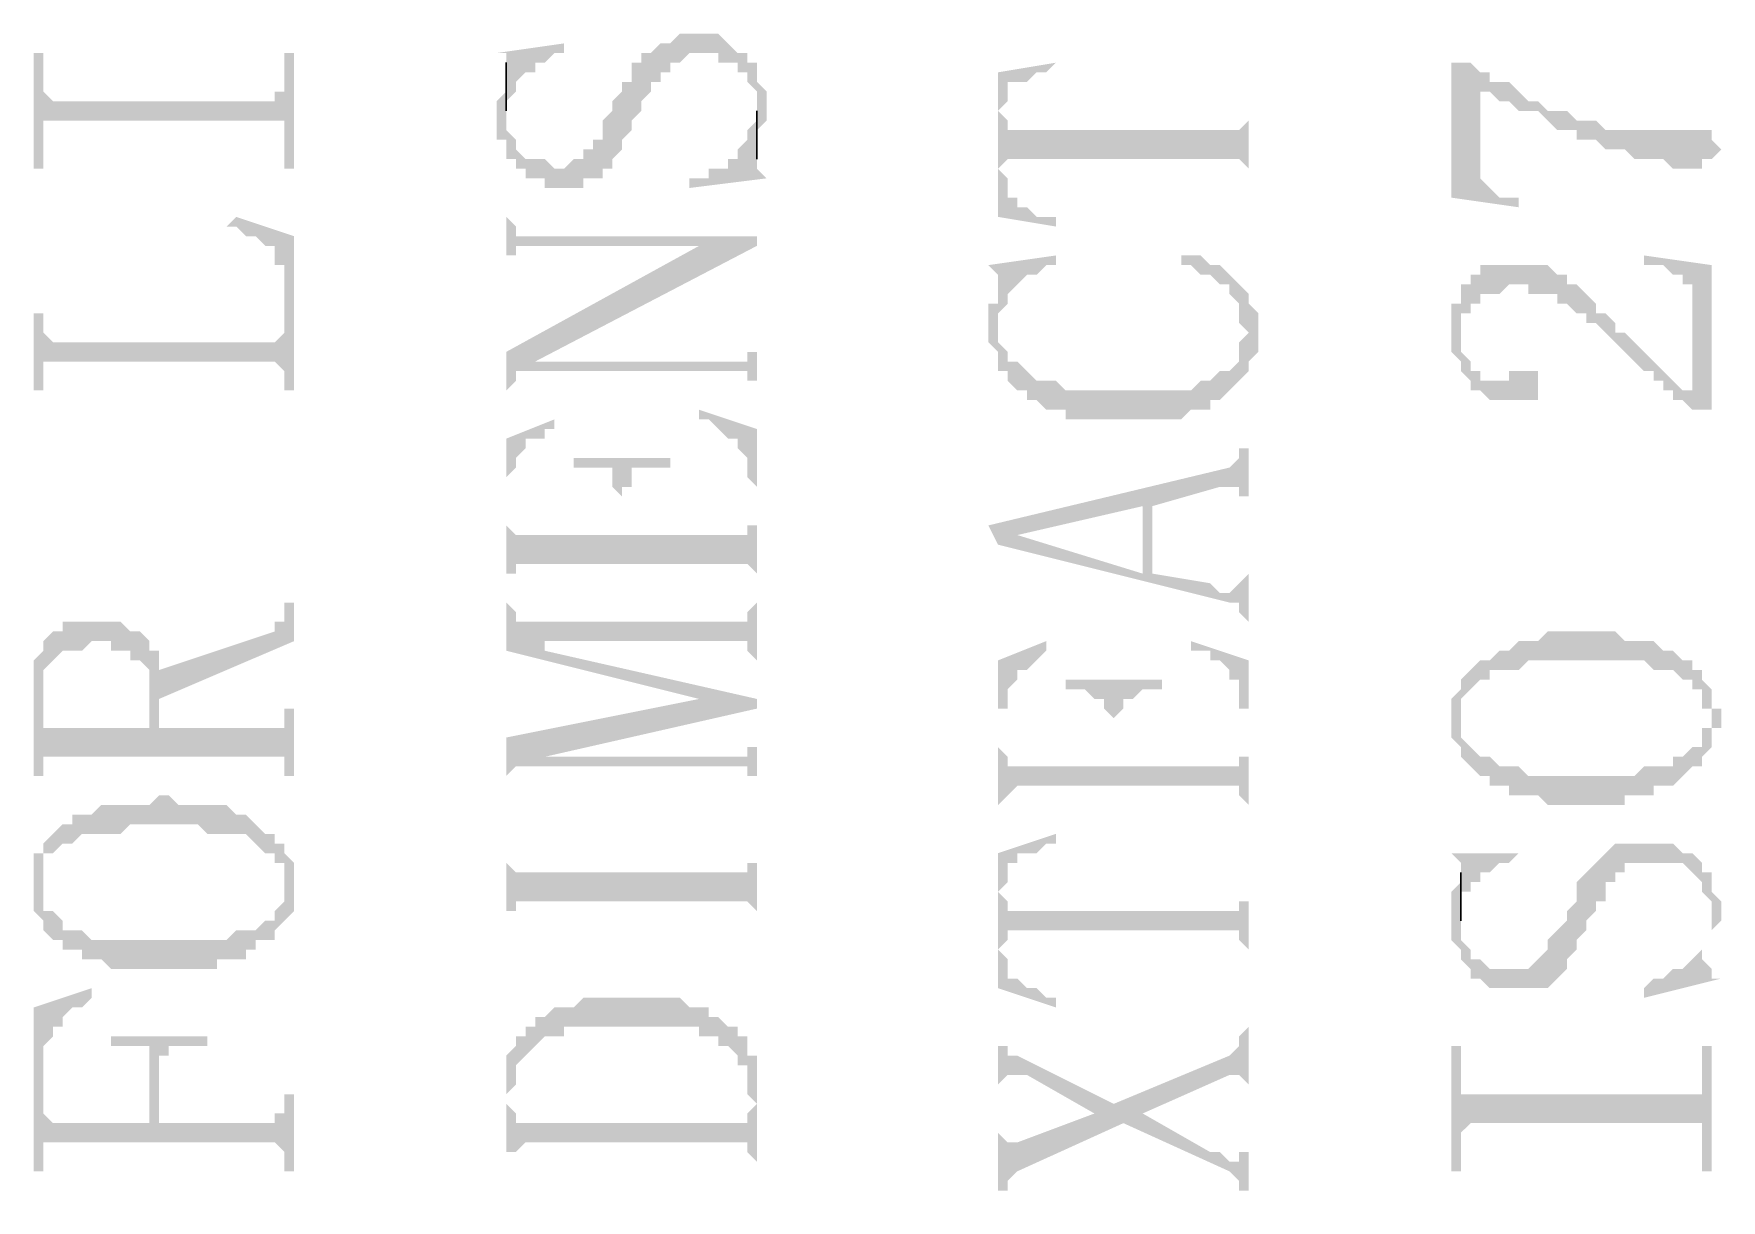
# Model space of a CAD drawing. Header units: millimetres. Extents: x 1167 to 2269, y 1197 to 1555.
# Drawn here: x 1419.5 to 1427.4, y 1274.45 to 1279.91 of the extents above; entities that cross this region are included whole.
import ezdxf

# ---------------------------------------------------------------- set-up
doc = ezdxf.new("R2010")
doc.units = ezdxf.units.MM

msp = doc.modelspace()

# ---------------------------------------------------------------- hatches: boundary and pattern name
at = {"transparency": 33554559}
for points in [[(1421.66962, 1279.54691), (1421.66962, 1279.41151), (1421.71475, 1279.41151), (1421.71475, 1279.32124), (1421.75988, 1279.32124), (1421.75988, 1279.27611), (1421.80502, 1279.27611), (1421.80502, 1279.23098), (1421.89528, 1279.23098), (1421.89528, 1279.18585), (1422.07581, 1279.18585), (1422.07581, 1279.23098), (1422.16607, 1279.23098), (1422.16607, 1279.27611), (1422.21121, 1279.27611), (1422.21121, 1279.32124), (1422.21121, 1279.32124), (1422.25634, 1279.36638), (1422.25634, 1279.41151), (1422.30147, 1279.45664), (1422.30147, 1279.50177), (1422.3466, 1279.54691), (1422.3466, 1279.59204), (1422.39173, 1279.63717), (1422.39173, 1279.6823), (1422.43687, 1279.6823), (1422.43687, 1279.72743), (1422.482, 1279.72743), (1422.482, 1279.77257), (1422.52713, 1279.77257), (1422.57226, 1279.8177), (1422.70766, 1279.8177), (1422.70766, 1279.77257), (1422.79792, 1279.77257), (1422.79792, 1279.72743), (1422.84306, 1279.72743), (1422.84306, 1279.6823), (1422.84306, 1279.6823), (1422.88819, 1279.63717), (1422.88819, 1279.36638), (1422.88819, 1279.45664), (1422.93332, 1279.50177), (1422.93332, 1279.54691), (1422.93332, 1279.63717), (1422.88819, 1279.6823), (1422.88819, 1279.72743), (1422.88819, 1279.77257), (1422.84306, 1279.77257), (1422.84306, 1279.8177), (1422.79792, 1279.8177), (1422.75279, 1279.86283), (1422.75279, 1279.86283), (1422.70766, 1279.90796), (1422.52713, 1279.90796), (1422.482, 1279.86283), (1422.43687, 1279.86283), (1422.39173, 1279.8177), (1422.3466, 1279.8177), (1422.3466, 1279.77257), (1422.30147, 1279.77257), (1422.30147, 1279.6823), (1422.25634, 1279.6823), (1422.25634, 1279.63717), (1422.21121, 1279.59204), (1422.21121, 1279.54691), (1422.16607, 1279.50177), (1422.16607, 1279.41151), (1422.12094, 1279.41151), (1422.12094, 1279.36638), (1422.07581, 1279.36638), (1422.07581, 1279.32124), (1422.03068, 1279.32124), (1421.98555, 1279.27611), (1421.94041, 1279.27611), (1421.89528, 1279.32124), (1421.80502, 1279.32124), (1421.75988, 1279.36638), (1421.75988, 1279.41151), (1421.71475, 1279.45664), (1421.71475, 1279.72743), (1421.71475, 1279.63717), (1421.66962, 1279.59204), (1421.66962, 1279.59204)], [(1419.50328, 1279.8177), (1419.50328, 1279.27611), (1419.54841, 1279.27611), (1419.54841, 1279.50177), (1420.67671, 1279.50177), (1420.67671, 1279.27611), (1420.72184, 1279.27611), (1420.72184, 1279.8177), (1420.67671, 1279.8177), (1420.67671, 1279.6823), (1420.67671, 1279.63717), (1420.63158, 1279.63717), (1420.63158, 1279.59204), (1419.59354, 1279.59204), (1419.54841, 1279.63717), (1419.54841, 1279.8177)], [(1421.66962, 1279.8177), (1421.71475, 1279.8177), (1421.71475, 1279.77257), (1421.71475, 1279.59204), (1421.75988, 1279.63717), (1421.75988, 1279.6823), (1421.75988, 1279.6823), (1421.80502, 1279.72743), (1421.85015, 1279.72743), (1421.85015, 1279.77257), (1421.89528, 1279.77257), (1421.94041, 1279.8177), (1421.98555, 1279.8177), (1421.98555, 1279.86283)], [(1424.01649, 1279.72743), (1424.01649, 1279.54691), (1424.01649, 1279.54691), (1424.06163, 1279.59204), (1424.06163, 1279.63717), (1424.06163, 1279.6823), (1424.15189, 1279.6823), (1424.19702, 1279.72743), (1424.24215, 1279.72743), (1424.28729, 1279.77257), (1424.28729, 1279.77257)], [(1426.13771, 1279.77257), (1426.13771, 1279.14072), (1426.45363, 1279.09558), (1426.45363, 1279.14072), (1426.36337, 1279.14072), (1426.31823, 1279.18585), (1426.31823, 1279.18585), (1426.2731, 1279.23098), (1426.2731, 1279.6823), (1426.22797, 1279.77257), (1426.18284, 1279.77257)], [(1426.22797, 1279.77257), (1426.2731, 1279.6823), (1426.2731, 1279.63717), (1426.31823, 1279.63717), (1426.36337, 1279.59204), (1426.4085, 1279.59204), (1426.45363, 1279.54691), (1426.54389, 1279.54691), (1426.58903, 1279.50177), (1426.58903, 1279.50177), (1426.63416, 1279.45664), (1426.72442, 1279.45664), (1426.72442, 1279.41151), (1426.81469, 1279.41151), (1426.85982, 1279.36638), (1426.95008, 1279.36638), (1426.99522, 1279.32124), (1427.13061, 1279.32124), (1427.17575, 1279.27611), (1427.31114, 1279.27611), (1427.31114, 1279.32124), (1427.35627, 1279.32124), (1427.40141, 1279.36638), (1427.35627, 1279.41151), (1427.35627, 1279.45664), (1426.85982, 1279.45664), (1426.81469, 1279.50177), (1426.72442, 1279.50177), (1426.67929, 1279.54691), (1426.58903, 1279.54691), (1426.54389, 1279.59204), (1426.49876, 1279.59204), (1426.45363, 1279.63717), (1426.45363, 1279.63717), (1426.4085, 1279.6823), (1426.31823, 1279.6823), (1426.31823, 1279.72743), (1426.2731, 1279.72743)], [(1424.01649, 1279.72743), (1424.01649, 1279.05045), (1424.28729, 1279.00532), (1424.28729, 1279.05045), (1424.19702, 1279.05045), (1424.15189, 1279.09558), (1424.10676, 1279.09558), (1424.10676, 1279.14072), (1424.06163, 1279.14072), (1424.06163, 1279.23098), (1424.01649, 1279.27611), (1424.01649, 1279.54691)], [(1424.01649, 1279.54691), (1424.01649, 1279.27611), (1424.06163, 1279.32124), (1425.1448, 1279.32124), (1425.18993, 1279.27611), (1425.18993, 1279.18585), (1425.18993, 1279.59204), (1425.18993, 1279.50177), (1425.18993, 1279.50177), (1425.1448, 1279.45664), (1424.06163, 1279.45664), (1424.06163, 1279.50177)], [(1422.57226, 1279.23098), (1422.57226, 1279.18585), (1422.93332, 1279.23098), (1422.88819, 1279.27611), (1422.88819, 1279.50177), (1422.84306, 1279.45664), (1422.84306, 1279.41151), (1422.84306, 1279.41151), (1422.79792, 1279.36638), (1422.79792, 1279.32124), (1422.75279, 1279.32124), (1422.75279, 1279.27611), (1422.66253, 1279.27611), (1422.66253, 1279.23098), (1422.6174, 1279.23098)], [(1420.40592, 1279.00532), (1420.45105, 1279.00532), (1420.49618, 1278.96019), (1420.54132, 1278.96019), (1420.58645, 1278.91506), (1420.63158, 1278.91506), (1420.63158, 1278.82479), (1420.67671, 1278.82479), (1420.67671, 1278.23807), (1420.72184, 1278.23807), (1420.72184, 1278.96019), (1420.45105, 1279.05045)], [(1421.71475, 1279.09558), (1421.71475, 1278.77966), (1421.71475, 1278.86992), (1421.75988, 1278.86992), (1421.75988, 1278.91506), (1422.88819, 1278.91506), (1422.88819, 1278.96019), (1421.75988, 1278.96019), (1421.75988, 1279.00532), (1421.75988, 1279.00532), (1421.71475, 1279.05045)], [(1421.71475, 1278.4186), (1421.71475, 1278.19294), (1421.71475, 1278.23807), (1421.75988, 1278.2832), (1421.75988, 1278.32834), (1421.80502, 1278.32834), (1421.85015, 1278.37347), (1422.88819, 1278.91506), (1422.6174, 1278.91506)], [(1423.97136, 1278.82479), (1423.97136, 1278.82479), (1424.01649, 1278.77966), (1424.01649, 1278.37347), (1424.01649, 1278.59913), (1424.06163, 1278.64426), (1424.06163, 1278.68939), (1424.06163, 1278.68939), (1424.10676, 1278.73453), (1424.10676, 1278.73453), (1424.15189, 1278.77966), (1424.19702, 1278.77966), (1424.24215, 1278.82479), (1424.28729, 1278.82479), (1424.28729, 1278.86992)], [(1424.874, 1278.82479), (1424.91914, 1278.82479), (1424.96427, 1278.77966), (1425.0094, 1278.77966), (1425.05453, 1278.73453), (1425.09967, 1278.73453), (1425.09967, 1278.68939), (1425.1448, 1278.64426), (1425.1448, 1278.554), (1425.18993, 1278.50887), (1425.18993, 1278.68939), (1425.1448, 1278.73453), (1425.1448, 1278.73453), (1425.09967, 1278.77966), (1425.09967, 1278.77966), (1425.05453, 1278.82479), (1425.0094, 1278.82479), (1424.96427, 1278.86992), (1424.874, 1278.86992)], [(1427.04035, 1278.86992), (1427.04035, 1278.82479), (1427.13061, 1278.82479), (1427.17575, 1278.77966), (1427.22088, 1278.77966), (1427.22088, 1278.73453), (1427.26601, 1278.73453), (1427.26601, 1278.14781), (1427.35627, 1278.14781), (1427.35627, 1278.82479)], [(1426.13771, 1278.50887), (1426.13771, 1278.46373), (1426.13771, 1278.4186), (1426.18284, 1278.37347), (1426.18284, 1278.32834), (1426.18284, 1278.50887), (1426.18284, 1278.59913), (1426.22797, 1278.59913), (1426.22797, 1278.64426), (1426.2731, 1278.64426), (1426.2731, 1278.68939), (1426.36337, 1278.68939), (1426.4085, 1278.73453), (1426.49876, 1278.73453), (1426.49876, 1278.68939), (1426.63416, 1278.68939), (1426.63416, 1278.64426), (1426.67929, 1278.64426), (1426.72442, 1278.59913), (1426.76956, 1278.59913), (1426.76956, 1278.554), (1426.81469, 1278.554), (1426.85982, 1278.50887), (1426.85982, 1278.50887), (1426.90495, 1278.46373), (1426.95008, 1278.4186), (1426.95008, 1278.4186), (1426.99522, 1278.37347), (1426.99522, 1278.37347), (1427.04035, 1278.32834), (1427.08548, 1278.32834), (1427.08548, 1278.2832), (1427.13061, 1278.2832), (1427.13061, 1278.23807), (1427.17575, 1278.23807), (1427.17575, 1278.19294), (1427.22088, 1278.19294), (1427.26601, 1278.14781), (1427.26601, 1278.23807), (1427.22088, 1278.23807), (1427.17575, 1278.2832), (1427.17575, 1278.2832), (1427.13061, 1278.32834), (1427.08548, 1278.37347), (1427.08548, 1278.37347), (1427.04035, 1278.4186), (1427.04035, 1278.4186), (1426.99522, 1278.46373), (1426.99522, 1278.46373), (1426.95008, 1278.50887), (1426.90495, 1278.50887), (1426.90495, 1278.554), (1426.85982, 1278.59913), (1426.81469, 1278.59913), (1426.81469, 1278.64426), (1426.76956, 1278.68939), (1426.76956, 1278.68939), (1426.72442, 1278.73453), (1426.67929, 1278.73453), (1426.67929, 1278.77966), (1426.63416, 1278.77966), (1426.58903, 1278.82479), (1426.2731, 1278.82479), (1426.2731, 1278.77966), (1426.22797, 1278.77966), (1426.22797, 1278.73453), (1426.18284, 1278.73453), (1426.18284, 1278.64426), (1426.13771, 1278.64426), (1426.13771, 1278.554)], [(1423.97136, 1278.554), (1423.97136, 1278.46373), (1424.01649, 1278.4186), (1424.01649, 1278.37347), (1424.01649, 1278.73453), (1424.01649, 1278.64426), (1423.97136, 1278.64426), (1423.97136, 1278.59913)], [(1424.01649, 1278.37347), (1424.01649, 1278.32834), (1424.06163, 1278.32834), (1424.06163, 1278.2832), (1424.10676, 1278.23807), (1424.15189, 1278.23807), (1424.15189, 1278.19294), (1424.19702, 1278.19294), (1424.24215, 1278.14781), (1424.33242, 1278.14781), (1424.33242, 1278.10268), (1424.874, 1278.10268), (1424.91914, 1278.14781), (1425.0094, 1278.14781), (1425.0094, 1278.19294), (1425.05453, 1278.19294), (1425.09967, 1278.23807), (1425.09967, 1278.23807), (1425.1448, 1278.2832), (1425.1448, 1278.2832), (1425.18993, 1278.32834), (1425.18993, 1278.37347), (1425.23506, 1278.4186), (1425.23506, 1278.46373), (1425.23506, 1278.50887), (1425.23506, 1278.59913), (1425.18993, 1278.64426), (1425.18993, 1278.68939), (1425.18993, 1278.50887), (1425.18993, 1278.50887), (1425.1448, 1278.46373), (1425.1448, 1278.4186), (1425.1448, 1278.37347), (1425.09967, 1278.32834), (1425.05453, 1278.32834), (1425.0094, 1278.2832), (1424.96427, 1278.2832), (1424.91914, 1278.23807), (1424.33242, 1278.23807), (1424.28729, 1278.2832), (1424.19702, 1278.2832), (1424.15189, 1278.32834), (1424.15189, 1278.32834), (1424.10676, 1278.37347), (1424.06163, 1278.37347), (1424.06163, 1278.4186), (1424.06163, 1278.4186), (1424.01649, 1278.46373), (1424.01649, 1278.50887), (1424.01649, 1278.50887)], [(1419.50328, 1278.59913), (1419.50328, 1278.23807), (1419.54841, 1278.23807), (1419.54841, 1278.32834), (1419.54841, 1278.37347), (1420.63158, 1278.37347), (1420.67671, 1278.32834), (1420.67671, 1278.2832), (1420.67671, 1278.554), (1420.67671, 1278.50887), (1420.67671, 1278.50887), (1420.63158, 1278.46373), (1419.59354, 1278.46373), (1419.54841, 1278.50887), (1419.54841, 1278.59913)], [(1421.80502, 1278.32834), (1422.84306, 1278.32834), (1422.84306, 1278.2832), (1422.88819, 1278.2832), (1422.88819, 1278.19294), (1422.88819, 1278.50887), (1422.88819, 1278.4186), (1422.84306, 1278.4186), (1422.84306, 1278.37347), (1421.85015, 1278.37347)], [(1426.18284, 1278.32834), (1426.18284, 1278.32834), (1426.22797, 1278.2832), (1426.22797, 1278.23807), (1426.2731, 1278.23807), (1426.31823, 1278.19294), (1426.54389, 1278.19294), (1426.54389, 1278.2832), (1426.54389, 1278.32834), (1426.4085, 1278.32834), (1426.4085, 1278.2832), (1426.2731, 1278.2832), (1426.2731, 1278.32834), (1426.22797, 1278.32834), (1426.22797, 1278.37347), (1426.22797, 1278.37347), (1426.18284, 1278.4186), (1426.18284, 1278.50887)], [(1421.71475, 1278.01241), (1421.71475, 1277.33543), (1421.71475, 1277.83188), (1421.71475, 1277.83188), (1421.75988, 1277.87702), (1421.75988, 1277.92215), (1421.80502, 1277.96728), (1421.80502, 1278.01241), (1421.89528, 1278.01241), (1421.89528, 1278.05754), (1421.94041, 1278.05754), (1421.94041, 1278.10268)], [(1422.6174, 1278.10268), (1422.66253, 1278.10268), (1422.70766, 1278.05754), (1422.70766, 1278.05754), (1422.75279, 1278.01241), (1422.79792, 1278.01241), (1422.79792, 1277.96728), (1422.79792, 1277.96728), (1422.84306, 1277.92215), (1422.84306, 1277.83188), (1422.88819, 1277.78675), (1422.88819, 1277.33543), (1422.88819, 1278.05754), (1422.6174, 1278.14781)], [(1423.97136, 1277.60622), (1424.01649, 1277.51596), (1424.10676, 1277.56109), (1424.69348, 1277.69649), (1424.69348, 1277.38056), (1424.73861, 1277.69649), (1425.05453, 1277.78675), (1425.1448, 1277.78675), (1425.1448, 1277.74162), (1425.18993, 1277.74162), (1425.18993, 1277.69649), (1425.18993, 1278.01241), (1425.18993, 1277.96728), (1425.1448, 1277.96728), (1425.1448, 1277.92215), (1425.1448, 1277.92215), (1425.09967, 1277.87702)], [(1422.03068, 1277.92215), (1422.03068, 1277.87702), (1422.21121, 1277.87702), (1422.21121, 1277.78675), (1422.25634, 1277.74162), (1422.25634, 1277.56109), (1422.25634, 1277.78675), (1422.30147, 1277.78675), (1422.30147, 1277.87702), (1422.482, 1277.87702), (1422.482, 1277.92215)], [(1421.71475, 1277.38056), (1421.75988, 1277.38056), (1421.75988, 1277.42569), (1422.84306, 1277.42569), (1422.88819, 1277.38056), (1422.88819, 1277.60622), (1422.84306, 1277.60622), (1422.84306, 1277.56109), (1422.25634, 1277.56109), (1422.25634, 1277.74162), (1422.25634, 1277.56109), (1421.75988, 1277.56109), (1421.71475, 1277.60622), (1421.71475, 1277.83188)], [(1424.01649, 1277.51596), (1425.09967, 1277.24516), (1425.1448, 1277.24516), (1425.1448, 1277.20003), (1425.1448, 1277.20003), (1425.18993, 1277.1549), (1425.18993, 1277.38056), (1425.18993, 1277.38056), (1425.1448, 1277.33543), (1425.1448, 1277.33543), (1425.09967, 1277.2903), (1425.05453, 1277.2903), (1425.0094, 1277.33543), (1424.73861, 1277.38056), (1424.73861, 1277.69649), (1424.69348, 1277.38056), (1424.10676, 1277.56109), (1424.10676, 1277.56109)], [(1420.08999, 1276.92924), (1420.08999, 1276.79384), (1420.72184, 1277.06464), (1420.72184, 1277.24516), (1420.67671, 1277.24516), (1420.67671, 1277.20003), (1420.67671, 1277.1549), (1420.63158, 1277.1549), (1420.63158, 1277.10977)], [(1421.71475, 1277.24516), (1421.71475, 1277.0195), (1422.6174, 1276.79384), (1422.6174, 1276.79384), (1422.88819, 1276.74871), (1422.88819, 1276.79384), (1421.89528, 1277.0195), (1421.89528, 1277.06464), (1421.80502, 1277.1549), (1421.75988, 1277.1549), (1421.75988, 1277.20003), (1421.75988, 1277.20003), (1421.71475, 1277.24516)], [(1421.80502, 1277.1549), (1421.89528, 1277.06464), (1422.84306, 1277.06464), (1422.84306, 1277.0195), (1422.84306, 1277.0195), (1422.88819, 1276.97437), (1422.88819, 1277.24516), (1422.88819, 1277.24516), (1422.84306, 1277.20003), (1422.84306, 1277.1549), (1422.79792, 1277.1549)], [(1419.50328, 1276.83898), (1419.50328, 1276.43279), (1419.54841, 1276.43279), (1419.54841, 1276.88411), (1419.54841, 1276.92924), (1419.59354, 1276.97437), (1419.59354, 1276.97437), (1419.63867, 1277.0195), (1419.72894, 1277.0195), (1419.77407, 1277.06464), (1419.86433, 1277.06464), (1419.86433, 1277.0195), (1419.9546, 1277.0195), (1419.9546, 1276.97437), (1419.99973, 1276.97437), (1420.04486, 1276.92924), (1420.04486, 1276.65845), (1420.08999, 1277.0195), (1420.04486, 1277.0195), (1420.04486, 1277.06464), (1419.99973, 1277.10977), (1419.9546, 1277.10977), (1419.90947, 1277.1549), (1419.63867, 1277.1549), (1419.63867, 1277.10977), (1419.59354, 1277.10977), (1419.54841, 1277.06464), (1419.54841, 1277.0195), (1419.50328, 1276.97437), (1419.50328, 1276.92924), (1419.50328, 1276.88411)], [(1424.01649, 1276.97437), (1424.01649, 1276.25226), (1424.01649, 1276.74871), (1424.06163, 1276.74871), (1424.06163, 1276.83898), (1424.06163, 1276.83898), (1424.10676, 1276.88411), (1424.10676, 1276.92924), (1424.15189, 1276.92924), (1424.19702, 1276.97437), (1424.19702, 1276.97437), (1424.24215, 1277.0195), (1424.24215, 1277.06464)], [(1424.91914, 1277.0195), (1425.0094, 1277.0195), (1425.0094, 1276.97437), (1425.05453, 1276.97437), (1425.09967, 1276.92924), (1425.09967, 1276.88411), (1425.1448, 1276.88411), (1425.1448, 1276.74871), (1425.18993, 1276.74871), (1425.18993, 1276.25226), (1425.18993, 1276.97437), (1424.91914, 1277.06464)], [(1426.18284, 1276.88411), (1426.18284, 1276.70358), (1426.18284, 1276.79384), (1426.18284, 1276.79384), (1426.22797, 1276.83898), (1426.22797, 1276.83898), (1426.2731, 1276.88411), (1426.31823, 1276.88411), (1426.31823, 1276.92924), (1426.45363, 1276.92924), (1426.49876, 1276.97437), (1427.04035, 1276.97437), (1427.08548, 1276.92924), (1427.17575, 1276.92924), (1427.22088, 1276.88411), (1427.26601, 1276.88411), (1427.26601, 1276.83898), (1427.31114, 1276.83898), (1427.31114, 1276.74871), (1427.35627, 1276.74871), (1427.35627, 1276.70358), (1427.35627, 1276.83898), (1427.31114, 1276.88411), (1427.31114, 1276.92924), (1427.26601, 1276.92924), (1427.26601, 1276.97437), (1427.22088, 1276.97437), (1427.17575, 1277.0195), (1427.13061, 1277.0195), (1427.08548, 1277.06464), (1426.95008, 1277.06464), (1426.90495, 1277.10977), (1426.58903, 1277.10977), (1426.54389, 1277.06464), (1426.45363, 1277.06464), (1426.4085, 1277.0195), (1426.36337, 1277.0195), (1426.31823, 1276.97437), (1426.2731, 1276.97437), (1426.22797, 1276.92924), (1426.22797, 1276.92924)], [(1419.54841, 1276.47792), (1419.54841, 1276.52305), (1420.67671, 1276.52305), (1420.67671, 1276.43279), (1420.72184, 1276.43279), (1420.72184, 1276.74871), (1420.67671, 1276.74871), (1420.67671, 1276.70358), (1420.67671, 1276.65845), (1420.08999, 1276.65845), (1420.08999, 1276.92924), (1420.08999, 1277.0195), (1420.04486, 1276.65845), (1419.54841, 1276.65845), (1419.54841, 1276.79384)], [(1424.33242, 1276.88411), (1424.33242, 1276.83898), (1424.42268, 1276.83898), (1424.46781, 1276.79384), (1424.51295, 1276.79384), (1424.51295, 1276.74871), (1424.51295, 1276.74871), (1424.55808, 1276.70358), (1424.55808, 1276.47792), (1424.55808, 1276.70358), (1424.55808, 1276.70358), (1424.60321, 1276.74871), (1424.60321, 1276.79384), (1424.64834, 1276.79384), (1424.69348, 1276.83898), (1424.78374, 1276.83898), (1424.78374, 1276.88411)], [(1426.13771, 1276.70358), (1426.13771, 1276.65845), (1426.13771, 1276.61331), (1426.18284, 1276.56818), (1426.18284, 1276.52305), (1426.22797, 1276.47792), (1426.22797, 1276.47792), (1426.2731, 1276.43279), (1426.31823, 1276.43279), (1426.31823, 1276.38765), (1426.4085, 1276.38765), (1426.4085, 1276.34252), (1426.54389, 1276.34252), (1426.58903, 1276.29739), (1426.95008, 1276.29739), (1426.95008, 1276.34252), (1427.08548, 1276.34252), (1427.08548, 1276.38765), (1427.17575, 1276.38765), (1427.22088, 1276.43279), (1427.22088, 1276.43279), (1427.26601, 1276.47792), (1427.31114, 1276.47792), (1427.31114, 1276.52305), (1427.35627, 1276.56818), (1427.35627, 1276.65845), (1427.40141, 1276.65845), (1427.40141, 1276.74871), (1427.35627, 1276.74871), (1427.35627, 1276.83898), (1427.35627, 1276.70358), (1427.35627, 1276.65845), (1427.31114, 1276.65845), (1427.31114, 1276.56818), (1427.26601, 1276.56818), (1427.22088, 1276.52305), (1427.17575, 1276.52305), (1427.17575, 1276.47792), (1427.04035, 1276.47792), (1426.99522, 1276.43279), (1426.49876, 1276.43279), (1426.45363, 1276.47792), (1426.36337, 1276.47792), (1426.31823, 1276.52305), (1426.2731, 1276.52305), (1426.22797, 1276.56818), (1426.22797, 1276.56818), (1426.18284, 1276.61331), (1426.18284, 1276.65845), (1426.18284, 1276.88411), (1426.18284, 1276.83898), (1426.13771, 1276.79384), (1426.13771, 1276.74871)], [(1421.71475, 1276.61331), (1421.71475, 1276.38765), (1421.71475, 1276.43279), (1421.71475, 1276.43279), (1421.75988, 1276.47792), (1421.80502, 1276.47792), (1421.89528, 1276.52305), (1422.88819, 1276.74871), (1422.6174, 1276.79384)], [(1424.01649, 1276.29739), (1424.06163, 1276.34252), (1424.06163, 1276.34252), (1424.10676, 1276.38765), (1425.1448, 1276.38765), (1425.1448, 1276.34252), (1425.1448, 1276.34252), (1425.18993, 1276.29739), (1425.18993, 1276.56818), (1425.18993, 1276.52305), (1425.1448, 1276.52305), (1425.1448, 1276.47792), (1424.55808, 1276.47792), (1424.55808, 1276.70358), (1424.55808, 1276.47792), (1424.06163, 1276.47792), (1424.06163, 1276.52305), (1424.06163, 1276.52305), (1424.01649, 1276.56818), (1424.01649, 1276.74871)], [(1421.80502, 1276.47792), (1422.84306, 1276.47792), (1422.84306, 1276.43279), (1422.88819, 1276.43279), (1422.88819, 1276.38765), (1422.88819, 1276.61331), (1422.88819, 1276.56818), (1422.84306, 1276.56818), (1422.84306, 1276.52305), (1421.89528, 1276.52305)], [(1419.54841, 1276.07173), (1419.54841, 1275.93633), (1419.54841, 1275.98146), (1419.54841, 1276.07173), (1419.59354, 1276.07173), (1419.63867, 1276.11686), (1419.6838, 1276.11686), (1419.72894, 1276.16199), (1419.90947, 1276.16199), (1419.9546, 1276.20712), (1420.27052, 1276.20712), (1420.31566, 1276.16199), (1420.49618, 1276.16199), (1420.54132, 1276.11686), (1420.54132, 1276.11686), (1420.58645, 1276.07173), (1420.63158, 1276.07173), (1420.63158, 1276.0266), (1420.67671, 1276.0266), (1420.67671, 1275.93633), (1420.67671, 1276.11686), (1420.63158, 1276.11686), (1420.63158, 1276.16199), (1420.58645, 1276.16199), (1420.54132, 1276.20712), (1420.54132, 1276.20712), (1420.49618, 1276.25226), (1420.45105, 1276.25226), (1420.40592, 1276.29739), (1420.18026, 1276.29739), (1420.13513, 1276.34252), (1420.08999, 1276.34252), (1420.04486, 1276.29739), (1419.8192, 1276.29739), (1419.77407, 1276.25226), (1419.6838, 1276.25226), (1419.6838, 1276.20712), (1419.63867, 1276.20712), (1419.59354, 1276.16199), (1419.54841, 1276.11686), (1419.54841, 1276.11686)], [(1421.71475, 1276.20712), (1421.71475, 1275.62041), (1421.71475, 1275.80094), (1421.75988, 1275.80094), (1421.75988, 1275.84607), (1422.84306, 1275.84607), (1422.88819, 1275.80094), (1422.88819, 1275.62041), (1422.88819, 1276.20712), (1422.88819, 1276.0266), (1422.84306, 1276.0266), (1422.84306, 1275.98146), (1421.75988, 1275.98146), (1421.71475, 1276.0266)], [(1424.01649, 1276.07173), (1424.01649, 1275.8912), (1424.01649, 1275.8912), (1424.06163, 1275.93633), (1424.06163, 1276.0266), (1424.10676, 1276.0266), (1424.10676, 1276.07173), (1424.19702, 1276.07173), (1424.24215, 1276.11686), (1424.28729, 1276.11686), (1424.28729, 1276.16199)], [(1426.13771, 1275.7558), (1426.13771, 1275.71067), (1426.13771, 1275.66554), (1426.18284, 1275.62041), (1426.18284, 1275.57527), (1426.18284, 1275.57527), (1426.22797, 1275.53014), (1426.22797, 1275.48501), (1426.2731, 1275.48501), (1426.31823, 1275.43988), (1426.58903, 1275.43988), (1426.63416, 1275.48501), (1426.63416, 1275.48501), (1426.67929, 1275.53014), (1426.67929, 1275.57527), (1426.72442, 1275.62041), (1426.72442, 1275.66554), (1426.76956, 1275.71067), (1426.76956, 1275.7558), (1426.81469, 1275.80094), (1426.81469, 1275.84607), (1426.85982, 1275.84607), (1426.85982, 1275.93633), (1426.90495, 1275.93633), (1426.90495, 1275.98146), (1426.95008, 1275.98146), (1426.95008, 1276.0266), (1427.22088, 1276.0266), (1427.26601, 1275.98146), (1427.26601, 1275.98146), (1427.31114, 1275.93633), (1427.31114, 1275.8912), (1427.31114, 1275.8912), (1427.35627, 1275.84607), (1427.35627, 1275.62041), (1427.35627, 1275.66554), (1427.35627, 1275.71067), (1427.40141, 1275.7558), (1427.40141, 1275.80094), (1427.40141, 1275.84607), (1427.35627, 1275.8912), (1427.35627, 1275.98146), (1427.31114, 1275.98146), (1427.31114, 1276.0266), (1427.26601, 1276.07173), (1427.22088, 1276.07173), (1427.17575, 1276.11686), (1426.90495, 1276.11686), (1426.85982, 1276.07173), (1426.85982, 1276.07173), (1426.81469, 1276.0266), (1426.81469, 1276.0266), (1426.76956, 1275.98146), (1426.76956, 1275.98146), (1426.72442, 1275.93633), (1426.72442, 1275.84607), (1426.67929, 1275.80094), (1426.67929, 1275.7558), (1426.63416, 1275.71067), (1426.63416, 1275.71067), (1426.58903, 1275.66554), (1426.58903, 1275.62041), (1426.58903, 1275.62041), (1426.54389, 1275.57527), (1426.54389, 1275.57527), (1426.49876, 1275.53014), (1426.31823, 1275.53014), (1426.2731, 1275.57527), (1426.22797, 1275.57527), (1426.22797, 1275.62041), (1426.18284, 1275.66554), (1426.18284, 1275.93633), (1426.13771, 1275.8912), (1426.13771, 1275.80094)], [(1419.50328, 1275.93633), (1419.50328, 1275.84607), (1419.50328, 1275.80094), (1419.54841, 1275.7558), (1419.54841, 1275.71067), (1419.59354, 1275.66554), (1419.63867, 1275.66554), (1419.63867, 1275.62041), (1419.72894, 1275.62041), (1419.72894, 1275.57527), (1419.8192, 1275.57527), (1419.86433, 1275.53014), (1420.36079, 1275.53014), (1420.36079, 1275.57527), (1420.49618, 1275.57527), (1420.49618, 1275.62041), (1420.54132, 1275.62041), (1420.54132, 1275.66554), (1420.63158, 1275.66554), (1420.63158, 1275.71067), (1420.67671, 1275.7558), (1420.67671, 1275.7558), (1420.72184, 1275.80094), (1420.72184, 1275.84607), (1420.72184, 1275.93633), (1420.72184, 1276.0266), (1420.72184, 1276.0266), (1420.67671, 1276.07173), (1420.67671, 1275.93633), (1420.67671, 1275.84607), (1420.67671, 1275.84607), (1420.63158, 1275.80094), (1420.63158, 1275.7558), (1420.58645, 1275.7558), (1420.54132, 1275.71067), (1420.45105, 1275.71067), (1420.40592, 1275.66554), (1419.77407, 1275.66554), (1419.72894, 1275.71067), (1419.63867, 1275.71067), (1419.63867, 1275.7558), (1419.59354, 1275.80094), (1419.54841, 1275.80094), (1419.54841, 1275.84607), (1419.54841, 1276.07173), (1419.50328, 1276.07173)], [(1424.01649, 1276.07173), (1424.01649, 1275.43988), (1424.28729, 1275.34961), (1424.28729, 1275.39475), (1424.24215, 1275.39475), (1424.19702, 1275.43988), (1424.15189, 1275.43988), (1424.10676, 1275.48501), (1424.06163, 1275.48501), (1424.06163, 1275.53014), (1424.06163, 1275.57527), (1424.01649, 1275.62041), (1424.01649, 1275.8912)], [(1426.13771, 1276.07173), (1426.13771, 1276.07173), (1426.18284, 1276.0266), (1426.18284, 1275.84607), (1426.18284, 1275.8912), (1426.22797, 1275.8912), (1426.22797, 1275.93633), (1426.2731, 1275.93633), (1426.2731, 1275.98146), (1426.31823, 1275.98146), (1426.36337, 1276.0266), (1426.4085, 1276.0266), (1426.45363, 1276.07173), (1426.4085, 1276.07173)], [(1424.01649, 1275.8912), (1424.01649, 1275.62041), (1424.06163, 1275.66554), (1424.06163, 1275.71067), (1425.1448, 1275.71067), (1425.1448, 1275.66554), (1425.1448, 1275.66554), (1425.18993, 1275.62041), (1425.18993, 1275.57527), (1425.18993, 1275.93633), (1425.18993, 1275.84607), (1425.1448, 1275.84607), (1425.1448, 1275.80094), (1424.06163, 1275.80094), (1424.06163, 1275.84607)], [(1427.04035, 1275.43988), (1427.04035, 1275.39475), (1427.40141, 1275.48501), (1427.35627, 1275.48501), (1427.35627, 1275.53014), (1427.35627, 1275.53014), (1427.31114, 1275.57527), (1427.31114, 1275.71067), (1427.31114, 1275.66554), (1427.31114, 1275.62041), (1427.26601, 1275.57527), (1427.26601, 1275.57527), (1427.22088, 1275.53014), (1427.17575, 1275.53014), (1427.13061, 1275.48501), (1427.08548, 1275.48501)], [(1419.50328, 1275.34961), (1419.50328, 1274.58237), (1419.54841, 1274.58237), (1419.54841, 1275.07882), (1419.54841, 1275.16908), (1419.54841, 1275.16908), (1419.59354, 1275.21422), (1419.59354, 1275.25935), (1419.63867, 1275.25935), (1419.63867, 1275.30448), (1419.6838, 1275.34961), (1419.72894, 1275.34961), (1419.77407, 1275.39475), (1419.77407, 1275.43988)], [(1421.71475, 1274.89829), (1421.71475, 1274.58237), (1421.71475, 1274.94342), (1421.75988, 1274.98856), (1421.75988, 1275.07882), (1421.80502, 1275.12395), (1421.80502, 1275.12395), (1421.85015, 1275.16908), (1421.85015, 1275.16908), (1421.89528, 1275.21422), (1421.98555, 1275.21422), (1421.98555, 1275.25935), (1422.6174, 1275.25935), (1422.6174, 1275.21422), (1422.70766, 1275.21422), (1422.70766, 1275.16908), (1422.75279, 1275.16908), (1422.79792, 1275.12395), (1422.79792, 1275.07882), (1422.84306, 1275.07882), (1422.84306, 1274.94342), (1422.84306, 1274.94342), (1422.88819, 1274.89829), (1422.88819, 1274.58237), (1422.88819, 1274.98856), (1422.88819, 1275.12395), (1422.84306, 1275.12395), (1422.84306, 1275.21422), (1422.79792, 1275.21422), (1422.79792, 1275.25935), (1422.75279, 1275.25935), (1422.70766, 1275.30448), (1422.66253, 1275.30448), (1422.66253, 1275.34961), (1422.57226, 1275.34961), (1422.52713, 1275.39475), (1422.07581, 1275.39475), (1422.03068, 1275.34961), (1421.94041, 1275.34961), (1421.89528, 1275.30448), (1421.85015, 1275.30448), (1421.85015, 1275.25935), (1421.80502, 1275.25935), (1421.80502, 1275.21422), (1421.75988, 1275.21422), (1421.75988, 1275.16908), (1421.71475, 1275.12395), (1421.71475, 1275.07882), (1421.71475, 1274.94342)], [(1424.01649, 1274.7629), (1424.01649, 1274.44697), (1424.01649, 1274.4921), (1424.06163, 1274.4921), (1424.06163, 1274.53723), (1424.06163, 1274.53723), (1424.10676, 1274.58237), (1424.60321, 1274.80803), (1424.69348, 1274.85316), (1425.09967, 1275.03369), (1425.1448, 1275.03369), (1425.18993, 1274.98856), (1425.18993, 1274.94342), (1425.18993, 1275.25935), (1425.18993, 1275.25935), (1425.1448, 1275.21422), (1425.1448, 1275.16908), (1425.1448, 1275.16908), (1425.09967, 1275.12395), (1424.55808, 1274.89829), (1424.46781, 1274.85316), (1424.10676, 1274.71776), (1424.06163, 1274.71776), (1424.01649, 1274.7629)], [(1419.86433, 1275.21422), (1419.86433, 1275.16908), (1420.04486, 1275.16908), (1420.04486, 1274.80803), (1420.08999, 1275.03369), (1420.08999, 1275.12395), (1420.13513, 1275.12395), (1420.13513, 1275.16908), (1420.31566, 1275.16908), (1420.31566, 1275.21422)], [(1424.01649, 1275.21422), (1424.01649, 1274.94342), (1424.01649, 1274.98856), (1424.06163, 1275.03369), (1424.15189, 1275.03369), (1424.46781, 1274.85316), (1424.55808, 1274.89829), (1424.10676, 1275.12395), (1424.06163, 1275.12395), (1424.06163, 1275.16908), (1424.01649, 1275.16908)], [(1426.13771, 1275.16908), (1426.13771, 1274.58237), (1426.18284, 1274.58237), (1426.18284, 1274.7629), (1426.18284, 1274.7629), (1426.22797, 1274.80803), (1427.31114, 1274.80803), (1427.31114, 1274.58237), (1427.35627, 1274.58237), (1427.35627, 1275.16908), (1427.31114, 1275.16908), (1427.31114, 1274.98856), (1427.31114, 1274.94342), (1426.18284, 1274.94342), (1426.18284, 1275.16908)], [(1419.54841, 1274.6275), (1419.54841, 1274.67263), (1419.54841, 1274.71776), (1420.63158, 1274.71776), (1420.67671, 1274.67263), (1420.67671, 1274.58237), (1420.72184, 1274.58237), (1420.72184, 1274.94342), (1420.67671, 1274.94342), (1420.67671, 1274.85316), (1420.63158, 1274.85316), (1420.63158, 1274.80803), (1420.08999, 1274.80803), (1420.08999, 1275.03369), (1420.04486, 1274.80803), (1419.59354, 1274.80803), (1419.54841, 1274.85316), (1419.54841, 1275.07882)], [(1421.71475, 1274.6275), (1421.71475, 1274.67263), (1421.75988, 1274.67263), (1421.80502, 1274.71776), (1422.84306, 1274.71776), (1422.84306, 1274.67263), (1422.84306, 1274.67263), (1422.88819, 1274.6275), (1422.88819, 1274.89829), (1422.84306, 1274.85316), (1422.84306, 1274.80803), (1421.75988, 1274.80803), (1421.75988, 1274.85316), (1421.75988, 1274.85316), (1421.71475, 1274.89829)], [(1424.60321, 1274.80803), (1425.09967, 1274.58237), (1425.09967, 1274.58237), (1425.1448, 1274.53723), (1425.1448, 1274.4921), (1425.18993, 1274.4921), (1425.18993, 1274.44697), (1425.18993, 1274.71776), (1425.18993, 1274.67263), (1425.1448, 1274.67263), (1425.1448, 1274.6275), (1425.09967, 1274.6275), (1425.05453, 1274.67263), (1425.0094, 1274.67263), (1424.69348, 1274.85316)]]:
    msp.add_hatch(color=256, dxfattribs=at).paths.add_polyline_path(points)

# ---------------------------------------------------------------- linework, layer by layer
for points in [[(1421.71475, 1279.72743), (1421.71475, 1279.54691), (1421.71475, 1279.77257)], [(1422.88819, 1279.50177), (1422.88819, 1279.32124), (1422.88819, 1279.36638), (1422.88819, 1279.54691)], [(1426.18284, 1275.93633), (1426.18284, 1275.7558), (1426.18284, 1275.98146), (1426.18284, 1275.98146)]]:
    msp.add_lwpolyline(points, close=True)

doc.saveas('drawing.dxf')
